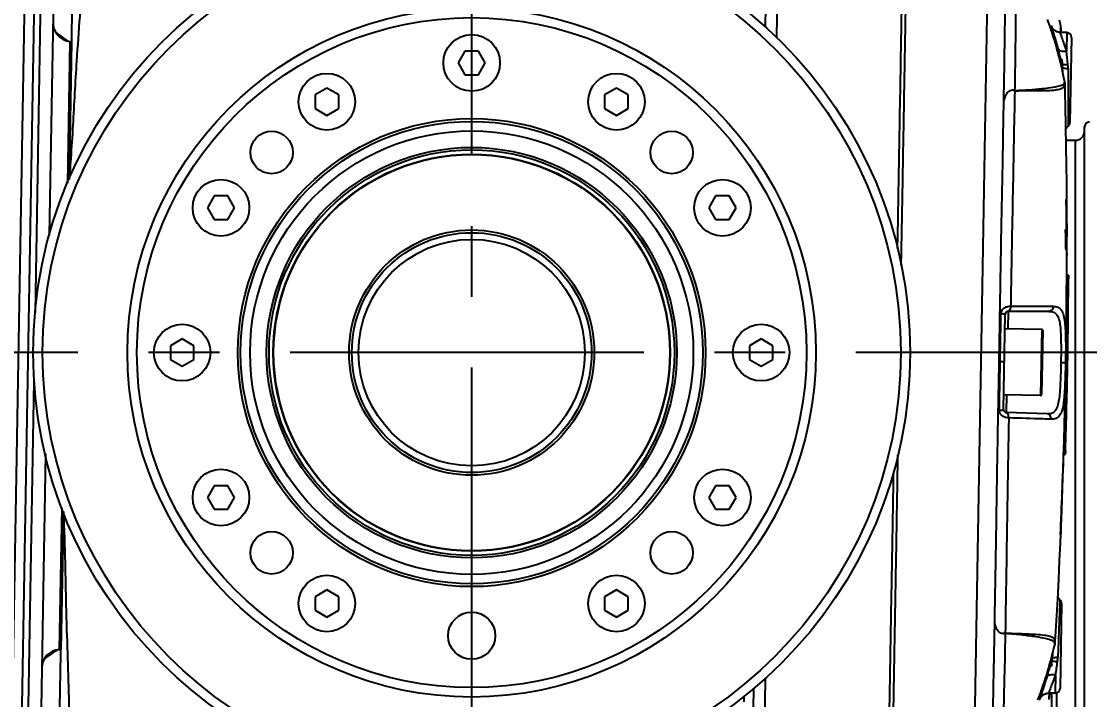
# Model space of a CAD drawing. Header units: millimetres. Extents: x 5828 to 6704, y 123 to 421.
# Drawn here: x 6449.69 to 6455.35, y 273.53 to 277.12 of the extents above; entities that cross this region are included whole.
import ezdxf

# ---------------------------------------------------------------- set-up
doc = ezdxf.new("R2010")
doc.units = ezdxf.units.MM
doc.linetypes.add('CENTER', pattern=[0.6, 0.375, -0.075, 0.075, -0.075])
for name, color, linetype in [('中心线', 7, 'Continuous'), ('外形图', 7, 'Continuous'), ('尺寸标注', 7, 'Continuous')]:
    doc.layers.add(name, color=color, linetype=linetype)
doc.styles.add('微软雅黑', font='msyh.ttc', dxfattribs={"height": 1.5})
doc.dimstyles.new('尺寸标注_1_20比例', dxfattribs={"dimtxt": 1.5, "dimasz": 1.25, "dimexe": 0.5, "dimexo": 0.4, "dimgap": 0.5, "dimtad": 1, "dimdec": 1, "dimlfac": 20, "dimdsep": 46, "dimtxsty": '微软雅黑', "dimcen": 0.09, "dimadec": 0, "dimazin": 0, "dimtp": 0.01, "dimtm": 0.01, "dimtfac": 1, "dimtdec": 1, "dimtofl": 0, "dimtmove": 0, "dimatfit": 3, "dimfxl": 1, "dimtolj": 1, "dimarcsym": 0})

# ---------------------------------------------------------------- blocks, each defined once
blk = doc.blocks.new('*D1094')
at = {"layer": 'Defpoints', "color": 0}
for p in [(6458.0147, 282.1502), (6446.1521, 270.8153), (6458.0147, 270.6863)]:
    blk.add_point(p, dxfattribs=at)
at = {"layer": '尺寸标注', "color": 0, "lineweight": -2}
for p, q in [((6446.1521, 271.2153), (6446.1521, 282.6502)), ((6458.0147, 271.0863), (6458.0147, 282.6502)), ((6447.4021, 282.1502), (6456.7647, 282.1502))]:
    blk.add_line(p, q, dxfattribs=at)
at = {"layer": '尺寸标注', "color": 0}
for points in [[(6447.4021, 282.3585), (6447.4021, 281.9418), (6446.1521, 282.1502)], [(6456.7647, 281.9418), (6456.7647, 282.3585), (6458.0147, 282.1502)]]:
    blk.add_solid(points, dxfattribs=at)
at = {"layer": '尺寸标注', "color": 0, "insert": (6452.2031, 283.4218), "char_height": 1.5, "attachment_point": 5, "style": '微软雅黑'}
blk.add_mtext('\\A1;{\\fAlibaba PuHuiTi 3.0 55 Regular|b0|i0|c134|p18;237.4}', dxfattribs=at)
blk = doc.blocks.new('*D1095')
at = {"layer": 'Defpoints', "color": 0}
for p in [(6458.6099, 287.4405), (6445.5413, 244.9578), (6458.6099, 244.9009)]:
    blk.add_point(p, dxfattribs=at)
at = {"layer": '尺寸标注', "color": 0, "lineweight": -2}
for p, q in [((6445.5413, 245.3578), (6445.5413, 287.9405)), ((6458.6099, 245.3009), (6458.6099, 287.9405)), ((6446.7913, 287.4405), (6457.3599, 287.4405))]:
    blk.add_line(p, q, dxfattribs=at)
at = {"layer": '尺寸标注', "color": 0}
for points in [[(6446.7913, 287.6488), (6446.7913, 287.2322), (6445.5413, 287.4405)], [(6457.3599, 287.2322), (6457.3599, 287.6488), (6458.6099, 287.4405)]]:
    blk.add_solid(points, dxfattribs=at)
at = {"layer": '尺寸标注', "color": 0, "insert": (6451.8537, 288.7121), "char_height": 1.5, "attachment_point": 5, "style": '微软雅黑'}
blk.add_mtext('\\A1;{\\fAlibaba PuHuiTi 3.0 55 Regular|b0|i0|c134|p18;260}', dxfattribs=at)

msp = doc.modelspace()

# ---------------------------------------------------------------- linework, layer by layer
at = {"layer": '中心线', "linetype": 'CENTER', "ltscale": 5}
for p, q in [((6452.0766, 222.4149), (6452.0766, 279.3693)), ((6458.9889, 275.3693), (6445.0104, 275.3693))]:
    msp.add_line(p, q, dxfattribs=at)
at = {"layer": '外形图', "linetype": 'ByBlock'}
for p, q in [((6454.8211, 277.8902), (6454.7832, 275.7222)), ((6449.6861, 273.0637), (6449.768, 277.757)), ((6449.6353, 273.1476), (6449.7144, 277.6749)), ((6449.9424, 276.29), (6449.9636, 277.5065)), ((6449.7633, 275.5815), (6449.7965, 277.4818)), ((6449.8606, 277.3316), (6449.8372, 275.9918)), ((6453.6972, 277.2906), (6453.6928, 277.0403)), ((6453.6339, 277.2012), (6453.632, 277.0974)), ((6455.2004, 277.0879), (6455.1999, 277.1)), ((6455.2004, 277.0876), (6455.2004, 277.0879)), ((6455.2011, 277.0702), (6455.2004, 277.0876)), ((6455.2015, 277.0878), (6455.2015, 277.0883)), ((6455.2015, 277.0876), (6455.2015, 277.0878)), ((6455.2023, 277.066), (6455.2015, 277.0876)), ((6455.2016, 277.083), (6455.2015, 277.0876)), ((6455.2322, 277.0649), (6455.196, 277.0662)), ((6455.2011, 277.0701), (6455.2011, 277.0702)), ((6455.2013, 277.0661), (6455.2011, 277.0701)), ((6455.2022, 277.0701), (6455.2017, 277.0806)), ((6455.2022, 277.0701), (6455.202, 277.0744)), ((6455.2024, 277.066), (6455.2022, 277.0701)), ((6455.2322, 277.0649), (6455.2304, 276.9669)), ((6455.2563, 277.0395), (6455.2484, 276.5887)), ((6449.9464, 277.0176), (6449.9333, 276.2679)), ((6449.9551, 277.0167), (6449.9423, 276.2871)), ((6449.9464, 277.0176), (6449.9551, 277.0167)), ((6452.0406, 276.9668), (6452.0045, 276.9043)), ((6452.1127, 276.9668), (6452.0406, 276.9668)), ((6452.1488, 276.9043), (6452.1127, 276.9668)), ((6455.197, 276.9131), (6455.1916, 276.935)), ((6452.0045, 276.9043), (6452.0406, 276.8418)), ((6452.1127, 276.8418), (6452.1488, 276.9043)), ((6455.2022, 276.8918), (6455.197, 276.9131)), ((6455.207, 276.8712), (6455.2022, 276.8918)), ((6455.2113, 276.8519), (6455.207, 276.8712)), ((6455.2086, 276.8642), (6455.2074, 276.8997)), ((6455.2095, 276.8825), (6455.2085, 276.9075)), ((6455.21, 276.8825), (6455.21, 276.8823)), ((6455.2111, 276.853), (6455.21, 276.8823)), ((6452.0406, 276.8418), (6452.1127, 276.8418)), ((6455.2171, 276.8261), (6455.2113, 276.8519)), ((6455.2203, 276.8111), (6455.2171, 276.8261)), ((6451.3091, 276.7708), (6451.2466, 276.7348)), ((6451.3716, 276.7348), (6451.3091, 276.7708)), ((6452.8441, 276.7708), (6452.7816, 276.7348)), ((6452.9066, 276.7348), (6452.8441, 276.7708)), ((6451.2466, 276.7348), (6451.2466, 276.6626)), ((6451.3716, 276.6626), (6451.3716, 276.7348)), ((6452.7816, 276.7348), (6452.7816, 276.6626)), ((6452.9066, 276.6626), (6452.9066, 276.7348)), ((6451.2466, 276.6626), (6451.3091, 276.6265)), ((6451.3091, 276.6265), (6451.3716, 276.6626)), ((6452.7816, 276.6626), (6452.8441, 276.6265)), ((6452.8441, 276.6265), (6452.9066, 276.6626)), ((6455.2276, 276.5671), (6455.2253, 276.6793)), ((6455.2293, 276.4617), (6455.2276, 276.5671)), ((6455.3266, 269.7193), (6455.3266, 276.5663)), ((6455.2288, 276.4943), (6455.2766, 276.4943)), ((6455.2766, 276.4943), (6455.2766, 270.2443)), ((6455.2306, 276.3623), (6455.2293, 276.4617)), ((6455.2316, 276.268), (6455.2306, 276.3623)), ((6455.2322, 276.1786), (6455.2316, 276.268)), ((6450.7112, 276.1993), (6450.6751, 276.1368)), ((6450.7834, 276.1993), (6450.7112, 276.1993)), ((6450.8195, 276.1368), (6450.7834, 276.1993)), ((6453.3699, 276.1993), (6453.3338, 276.1368)), ((6453.4421, 276.1993), (6453.3699, 276.1993)), ((6453.4782, 276.1368), (6453.4421, 276.1993)), ((6450.6751, 276.1368), (6450.7112, 276.0743)), ((6450.7834, 276.0743), (6450.8195, 276.1368)), ((6453.3338, 276.1368), (6453.3699, 276.0743)), ((6453.4421, 276.0743), (6453.4782, 276.1368)), ((6455.2312, 276.1723), (6455.2293, 276.1722)), ((6455.2327, 276.0538), (6455.2322, 276.1786)), ((6450.7112, 276.0743), (6450.7834, 276.0743)), ((6453.3699, 276.0743), (6453.4421, 276.0743)), ((6455.2327, 276.0538), (6455.2328, 275.982)), ((6455.2309, 276.006), (6455.2258, 276.0056)), ((6455.2322, 275.9973), (6455.226, 275.9969)), ((6455.2328, 275.982), (6455.2263, 275.9816)), ((6455.2323, 275.8973), (6455.2314, 275.8974)), ((6455.2327, 275.8973), (6455.2327, 275.8849)), ((6455.2307, 275.5705), (6455.2327, 275.8839)), ((6455.2327, 275.8839), (6455.2327, 275.8849)), ((6455.2318, 275.731), (6455.2318, 275.7223)), ((6455.2322, 275.7599), (6455.2404, 275.7597)), ((6455.2405, 275.7802), (6455.2323, 275.7803)), ((6455.2405, 275.7802), (6455.2404, 275.7599)), ((6454.7832, 275.7222), (6454.7692, 274.9222)), ((6454.8968, 275.067), (6454.9056, 275.573)), ((6454.9206, 275.5877), (6454.919, 275.4947)), ((6455.1374, 275.5877), (6454.9206, 275.5877)), ((6455.2301, 275.5223), (6455.2307, 275.5705)), ((6455.2294, 275.5223), (6455.2298, 275.5223)), ((6455.0992, 275.4916), (6454.9043, 275.495)), ((6455.0992, 275.4916), (6455.0931, 275.1416)), ((6455.1042, 275.4865), (6455.0982, 275.1466)), ((6455.2292, 275.4527), (6455.2287, 275.4144)), ((6450.5416, 275.4415), (6450.4791, 275.4054)), ((6450.4791, 275.4054), (6450.4791, 275.3332)), ((6450.6041, 275.4054), (6450.5416, 275.4415)), ((6450.6041, 275.3332), (6450.6041, 275.4054)), ((6453.6116, 275.4415), (6453.5491, 275.4054)), ((6453.5491, 275.4054), (6453.5491, 275.3332)), ((6453.6741, 275.4054), (6453.6116, 275.4415)), ((6453.6741, 275.3332), (6453.6741, 275.4054)), ((6455.2286, 275.411), (6455.228, 275.3725)), ((6455.2287, 275.4144), (6455.2286, 275.411)), ((6450.4791, 275.3332), (6450.5416, 275.2972)), ((6450.5416, 275.2972), (6450.6041, 275.3332)), ((6453.5491, 275.3332), (6453.6116, 275.2972)), ((6453.6116, 275.2972), (6453.6741, 275.3332)), ((6455.2274, 275.3343), (6455.228, 275.3722)), ((6455.2279, 275.3616), (6455.2274, 275.3343)), ((6455.2274, 275.3343), (6455.2274, 275.3327)), ((6455.228, 275.3722), (6455.2279, 275.3617)), ((6455.2279, 275.3617), (6455.2279, 275.3616)), ((6455.228, 275.3725), (6455.228, 275.3722)), ((6454.9012, 275.32), (6454.8716, 275.3205)), ((6455.2253, 275.3144), (6455.2008, 275.3148)), ((6455.2253, 275.3144), (6455.227, 275.3143)), ((6455.2266, 275.2891), (6455.226, 275.2576)), ((6455.2268, 275.3014), (6455.2266, 275.2891)), ((6449.7242, 273.3377), (6449.757, 275.218)), ((6455.2248, 275.198), (6455.226, 275.2576)), ((6455.2252, 275.2218), (6455.225, 275.2218)), ((6455.2252, 275.2218), (6455.2251, 275.2155)), ((6455.2242, 275.1995), (6455.2235, 275.1995)), ((6455.2236, 275.2014), (6455.2239, 275.2155)), ((6455.2239, 275.2155), (6455.2246, 275.2155)), ((6455.2244, 275.1754), (6455.224, 275.1589)), ((6455.2246, 275.2155), (6455.2242, 275.2014)), ((6455.2242, 275.2014), (6455.2242, 275.1995)), ((6455.2244, 275.1961), (6455.2249, 275.2155)), ((6455.2247, 275.1911), (6455.2244, 275.1754)), ((6455.2247, 275.1971), (6455.2246, 275.1961)), ((6455.2251, 275.2155), (6455.2247, 275.1971)), ((6455.2248, 275.1961), (6455.2247, 275.1911)), ((6455.2248, 275.198), (6455.2248, 275.1961)), ((6455.2248, 275.1961), (6455.2248, 275.198)), ((6455.0931, 275.1416), (6454.8982, 275.145)), ((6454.9129, 275.1448), (6454.9113, 275.0518)), ((6455.2227, 275.1353), (6455.2217, 275.1352)), ((6455.2226, 275.0974), (6455.2234, 275.1353)), ((6455.2228, 275.1071), (6455.2226, 275.0973)), ((6455.223, 275.1158), (6455.2228, 275.1071)), ((6455.2236, 275.1495), (6455.2232, 275.1353)), ((6455.2232, 275.1353), (6455.2232, 275.1344)), ((6455.2234, 275.1353), (6455.2237, 275.1495)), ((6455.2236, 275.1386), (6455.2235, 275.1353)), ((6455.2238, 275.1494), (6455.2236, 275.1386)), ((6455.224, 275.1589), (6455.2238, 275.1503)), ((6455.2238, 275.1503), (6455.2238, 275.1494)), ((6455.1279, 275.0442), (6454.9113, 275.0518)), ((6455.2178, 274.9076), (6455.2218, 275.0626)), ((6455.2223, 275.1014), (6455.2208, 275.1015)), ((6455.2218, 275.0626), (6455.2226, 275.0974)), ((6454.7692, 274.9222), (6454.7314, 272.7543)), ((6455.2132, 274.7567), (6455.2178, 274.9076)), ((6449.817, 274.8336), (6449.7934, 273.4856)), ((6455.2155, 274.8301), (6455.2236, 274.8299)), ((6455.2166, 274.8724), (6455.2161, 274.8555)), ((6455.2161, 274.851), (6455.2243, 274.8509)), ((6455.2161, 274.8489), (6455.2242, 274.8487)), ((6455.2161, 274.8487), (6455.2242, 274.8485)), ((6455.2242, 274.8484), (6455.2236, 274.8299)), ((6455.2243, 274.8509), (6455.2242, 274.8487)), ((6455.2242, 274.8487), (6455.2242, 274.8485)), ((6455.2242, 274.8486), (6455.2242, 274.8484)), ((6455.2097, 274.6519), (6455.2132, 274.7567)), ((6450.7112, 274.6643), (6450.6751, 274.6018)), ((6450.7834, 274.6643), (6450.7112, 274.6643)), ((6450.8195, 274.6018), (6450.7834, 274.6643)), ((6453.3699, 274.6643), (6453.3338, 274.6018)), ((6453.4421, 274.6643), (6453.3699, 274.6643)), ((6453.4782, 274.6018), (6453.4421, 274.6643)), ((6455.2054, 274.5348), (6455.2097, 274.6519)), ((6450.6751, 274.6018), (6450.7112, 274.5393)), ((6450.7834, 274.5393), (6450.8195, 274.6018)), ((6453.3338, 274.6018), (6453.3699, 274.5393)), ((6453.4421, 274.5393), (6453.4782, 274.6018)), ((6449.9032, 274.5461), (6449.8901, 273.7964)), ((6450.7112, 274.5393), (6450.7834, 274.5393)), ((6453.3699, 274.5393), (6453.4421, 274.5393)), ((6449.8903, 273.3072), (6449.9116, 274.5238)), ((6449.9116, 274.5266), (6449.8989, 273.797)), ((6455.1983, 274.3611), (6455.2054, 274.5348)), ((6455.2006, 274.4226), (6455.1993, 274.4227)), ((6455.1941, 274.2669), (6455.1983, 274.3611)), ((6455.1893, 274.1676), (6455.1941, 274.2669)), ((6455.1839, 274.0623), (6455.1893, 274.1676)), ((6451.3091, 274.1121), (6451.2466, 274.0761)), ((6451.3716, 274.0761), (6451.3091, 274.1121)), ((6452.8441, 274.1121), (6452.7816, 274.0761)), ((6452.9066, 274.0761), (6452.8441, 274.1121)), ((6451.2466, 274.0761), (6451.2466, 274.0039)), ((6451.3716, 274.0039), (6451.3716, 274.0761)), ((6452.7816, 274.0761), (6452.7816, 274.0039)), ((6452.9066, 274.0039), (6452.9066, 274.0761)), ((6455.2039, 274.04), (6455.1961, 273.5892)), ((6451.2466, 274.0039), (6451.3091, 273.9678)), ((6451.3091, 273.9678), (6451.3716, 274.0039)), ((6452.7816, 274.0039), (6452.8441, 273.9678)), ((6452.8441, 273.9678), (6452.9066, 274.0039)), ((6455.1622, 273.7958), (6455.1681, 273.8187)), ((6449.8901, 273.7964), (6449.8989, 273.797)), ((6455.1471, 273.7385), (6455.1526, 273.7591)), ((6455.152, 273.7306), (6455.1545, 273.7661)), ((6455.1526, 273.7591), (6455.1577, 273.7783)), ((6455.1553, 273.7479), (6455.1574, 273.7771)), ((6455.1553, 273.7479), (6455.1553, 273.7477)), ((6455.1577, 273.7783), (6455.1622, 273.7958)), ((6453.6335, 273.6428), (6453.6291, 273.3908)), ((6455.1728, 273.6626), (6455.1711, 273.5646)), ((6453.5708, 273.588), (6453.569, 273.4842)), ((6453.5201, 273.5498), (6453.5196, 273.5189)), ((6455.1711, 273.5646), (6455.1347, 273.5646)), ((6455.1376, 273.5307), (6455.1385, 273.5421)), ((6455.1385, 273.5421), (6455.1386, 273.5431)), ((6455.1386, 273.5431), (6455.139, 273.5497)), ((6455.139, 273.5497), (6455.1395, 273.5563)), ((6455.1395, 273.5563), (6455.1398, 273.5594)), ((6455.1396, 273.543), (6455.1412, 273.5646)), ((6455.1396, 273.5428), (6455.1396, 273.543)), ((6455.1398, 273.5594), (6455.1399, 273.5607)), ((6455.1399, 273.5607), (6455.1401, 273.5645)), ((6455.1401, 273.5496), (6455.1409, 273.5594)), ((6455.1406, 273.5562), (6455.1409, 273.5594)), ((6455.1516, 273.5646), (6455.1516, 270.2693)), ((6455.1766, 273.5653), (6455.1766, 270.2443))]:
    msp.add_line(p, q, dxfattribs=at)
for points in [[(6455.1916, 276.935), (6455.1888, 276.9461), (6455.1859, 276.9573), (6455.1829, 276.9686), (6455.1798, 276.98), (6455.1765, 276.9916), (6455.1732, 277.0034), (6455.1697, 277.0154), (6455.166, 277.0277), (6455.1622, 277.0402), (6455.1582, 277.0529), (6455.154, 277.0659), (6455.1496, 277.0791), (6455.145, 277.0925), (6455.1401, 277.1062), (6455.135, 277.12), (6455.1297, 277.1339)], [(6455.1959, 277.0662), (6455.1929, 277.0664), (6455.189, 277.0669), (6455.1853, 277.0677), (6455.1819, 277.0687), (6455.1787, 277.0699), (6455.1757, 277.0713), (6455.1729, 277.0727), (6455.1704, 277.0743), (6455.168, 277.076), (6455.1658, 277.0777), (6455.1638, 277.0794), (6455.1621, 277.0811), (6455.1605, 277.0828), (6455.1592, 277.0844), (6455.158, 277.0858), (6455.1571, 277.0872), (6455.1562, 277.0884), (6455.1555, 277.0895), (6455.1549, 277.0905), (6455.1545, 277.0913), (6455.1541, 277.092), (6455.1538, 277.0925), (6455.1536, 277.093), (6455.1535, 277.0933), (6455.1534, 277.0934), (6455.1534, 277.0935)], [(6455.1999, 277.0999), (6455.1988, 277.1055), (6455.1986, 277.1064), (6455.1984, 277.1073), (6455.1982, 277.1084), (6455.1936, 277.1301)], [(6455.2015, 277.0883), (6455.2014, 277.0889), (6455.2014, 277.0894), (6455.2013, 277.09), (6455.2013, 277.0906), (6455.2013, 277.0911), (6455.2012, 277.0916), (6455.2012, 277.0921), (6455.2011, 277.0927), (6455.201, 277.0933), (6455.2009, 277.094), (6455.2008, 277.095), (6455.2006, 277.0961), (6455.2004, 277.0974), (6455.2001, 277.0989), (6455.1999, 277.0999)], [(6455.2227, 276.7917), (6455.2225, 276.7949), (6455.2216, 276.8042), (6455.2203, 276.8111)], [(6455.2253, 276.6793), (6455.224, 276.7382), (6455.2227, 276.7917)], [(6455.1711, 273.838), (6455.1743, 273.8914), (6455.1777, 273.9503), (6455.1839, 274.0623)], [(6455.1681, 273.8187), (6455.1695, 273.8254), (6455.1708, 273.8347), (6455.1711, 273.838)], [(6455.0785, 273.5287), (6455.0836, 273.5419), (6455.0887, 273.555), (6455.0936, 273.5681), (6455.0983, 273.5812), (6455.1029, 273.5942), (6455.1073, 273.6071), (6455.1115, 273.6198), (6455.1157, 273.6325), (6455.1197, 273.645), (6455.1236, 273.6574), (6455.1273, 273.6697), (6455.1309, 273.6818), (6455.1344, 273.6937), (6455.1378, 273.7053), (6455.141, 273.7167), (6455.1471, 273.7385)], [(6455.0913, 273.5388), (6455.0913, 273.5389), (6455.0914, 273.5391), (6455.0916, 273.5393), (6455.0918, 273.5397), (6455.0921, 273.5403), (6455.0925, 273.5409), (6455.093, 273.5418), (6455.0936, 273.5427), (6455.0943, 273.5437), (6455.0951, 273.5449), (6455.0961, 273.5461), (6455.0973, 273.5475), (6455.0987, 273.5491), (6455.1003, 273.5507), (6455.1022, 273.5524), (6455.1042, 273.5541), (6455.1064, 273.5557), (6455.1089, 273.5573), (6455.1115, 273.5588), (6455.1143, 273.5602), (6455.1174, 273.5615), (6455.1206, 273.5625), (6455.1241, 273.5634), (6455.1278, 273.5641), (6455.1317, 273.5645), (6455.1347, 273.5646)], [(6455.1376, 273.5307), (6455.1379, 273.5317), (6455.1382, 273.5333), (6455.1385, 273.5345), (6455.1387, 273.5356), (6455.1388, 273.5365), (6455.1389, 273.5372), (6455.139, 273.5378), (6455.1391, 273.5383), (6455.1392, 273.5388), (6455.1392, 273.5393), (6455.1393, 273.5399), (6455.1394, 273.5405), (6455.1394, 273.5411), (6455.1395, 273.5417), (6455.1396, 273.5423), (6455.1396, 273.5428)]]:
    msp.add_lwpolyline(points, dxfattribs=at)
for centre, radius in [((6452.0766, 275.3693), 2.325), ((6452.0766, 275.3693), 2.275), ((6452.0766, 275.3693), 1.825), ((6452.0766, 275.3693), 1.825), ((6452.0766, 275.3693), 1.775), ((6452.0766, 276.9043), 0.15), ((6451.3091, 276.6987), 0.15), ((6452.8441, 276.6987), 0.15), ((6452.0766, 275.3693), 1.24), ((6452.0766, 275.3693), 1.225), ((6452.0766, 275.3693), 1.175), ((6451.016, 276.43), 0.1125), ((6453.1373, 276.43), 0.1125), ((6452.0766, 275.3693), 1.0875), ((6452.0766, 275.3693), 1.0745), ((6452.0766, 275.3693), 1.052), ((6452.0766, 275.3693), 1.05), ((6450.7473, 276.1368), 0.15), ((6453.406, 276.1368), 0.15), ((6452.0766, 275.3693), 0.65), ((6452.0766, 275.3693), 0.6354), ((6452.0766, 275.3693), 0.6), ((6450.5416, 275.3693), 0.15), ((6453.6116, 275.3693), 0.15), ((6450.7473, 274.6018), 0.15), ((6453.406, 274.6018), 0.15), ((6451.016, 274.3087), 0.1125), ((6453.1373, 274.3087), 0.1125), ((6451.3091, 274.04), 0.15), ((6452.8441, 274.04), 0.15), ((6452.0766, 273.8693), 0.125)]:
    msp.add_circle(centre, radius, dxfattribs=at)
for centre, radius, start, end in [((6449.9568, 277.117), 0.1, 179, 264), ((6454.9374, 277.0086), 0.2322, 21.3325, 21.4578), ((6454.9111, 276.9984), 0.2604, 21.136, 21.3311), ((6455.2313, 277.04), 0.025, 359, 88), ((6450.0454, 275.4935), 5.3501, 15.2385, 16.1651), ((6455.1369, 276.9047), 0.0722, 2.2516, 15.2205), ((6441.9693, 275.5561), 13.3359, 5.77315, 6.0726), ((6455.1318, 276.8793), 0.0782, 2.3141, 15.0789), ((6454.9876, 276.8729), 0.2513, 0.1868, 5.6333), ((6455.1825, 276.8029), 0.0387, 10.6287, 12.1376), ((6455.2234, 276.5892), 0.025, 309.5822, 359), ((6455.3516, 276.5663), 0.025, 86.8309, 180), ((6455.2712, 276.5314), 0.05, 129.5822, 150.3588), ((6455.2766, 276.5443), 0.05, 270, 0), ((6431.9321, 275.8598), 23.2992, 0.3597, 0.79021), ((6426.3574, 275.9236), 28.8749, 0.14612, 0.49346), ((6439.0676, 275.6816), 16.1615, 0.84999, 1.20473), ((6419.049, 275.9735), 36.1838, 359.87934, 0.01354), ((6426.342, 275.8315), 28.8895, 359.8006, 0.14772), ((6421.592, 275.9164), 33.6403, 359.68412, 359.96735), ((6426.9847, 275.8073), 28.2557, 359.00003, 359.90359), ((6454.9206, 275.5727), 0.015, 90, 179), ((6434.0973, 275.6819), 21.1327, 359.00332, 359.56712), ((6421.8318, 275.8998), 33.4003, 358.99562, 359.35233), ((6427.9171, 275.7928), 27.314, 358.99635, 359.43255), ((6455.0992, 275.4866), 0.005, 359, 89), ((6426.9846, 275.8073), 28.2559, 358.06022, 358.99997), ((6434.1652, 275.6832), 21.0649, 358.72786, 358.99673), ((6427.8889, 275.7899), 27.3422, 358.8093, 359.0033), ((6423.0717, 275.8747), 32.1602, 358.88799, 359.00156), ((6447.6691, 275.3635), 7.5572, 358.37756, 358.73098), ((6436.2177, 275.6115), 19.0115, 358.60725, 358.7478), ((6455.0932, 275.1466), 0.005, 269, 359), ((6447.0157, 275.3435), 8.2101, 358.30997, 358.54044), ((6454.9118, 275.0668), 0.015, 179, 268), ((6422.5204, 275.8741), 32.7111, 357.42721, 358.21559), ((6420.0846, 275.9025), 35.1471, 357.58678, 358.29291), ((6454.6062, 274.8998), 0.6111, 355.8433, 357.4301), ((6455.2287, 274.0965), 0.05, 207.6412, 228.4178), ((6455.1789, 274.0404), 0.025, 359, 48.4178), ((6455.1325, 273.8277), 0.0367, 345.8257, 348.7134), ((6449.8971, 273.6967), 0.1, 94, 179), ((6455.0773, 273.7536), 0.0782, 342.9209, 355.6381), ((6454.9334, 273.765), 0.2512, 352.3666, 357.8127), ((6450.3104, 275.2306), 5.0687, 341.8092, 342.7872), ((6455.0815, 273.728), 0.0722, 342.7795, 355.7486), ((6444.8189, 275.1388), 10.4586, 351.8862, 352.26803), ((6455.1711, 273.5896), 0.025, 270, 359), ((6454.8785, 273.6312), 0.2321, 336.5415, 336.668), ((6454.8525, 273.6424), 0.2604, 336.6694, 336.8641)]:
    msp.add_arc(centre, radius, start, end, dxfattribs=at)
for points, knots in [([(6454.3346, 275.921), (6454.3367, 276.0342), (6454.3408, 276.2525), (6454.3461, 276.5649), (6454.351, 276.8446), (6454.3547, 277.0538), (6454.3572, 277.1994), (6454.3588, 277.2905), (6454.3601, 277.3686), (6454.3611, 277.4253), (6454.3618, 277.4638), (6454.3622, 277.4875), (6454.3625, 277.5075), (6454.3628, 277.524), (6454.3632, 277.5354), (6454.363, 277.5427), (6454.3629, 277.5469), (6454.3635, 277.5506), (6454.3656, 277.554), (6454.3696, 277.5567), (6454.3729, 277.5582), (6454.3749, 277.559)], [0, 0, 0, 0, 0.20667, 0.398339, 0.569983, 0.717054, 0.780128, 0.835661, 0.883283, 0.922677, 0.939205, 0.953576, 0.965769, 0.975792, 0.983595, 0.986613, 0.989106, 0.99124, 0.993388, 0.996169, 1, 1, 1, 1]), ([(6454.3542, 275.8321), (6454.3564, 275.9571), (6454.361, 276.1979), (6454.366, 276.492), (6454.3698, 276.7108), (6454.3724, 276.8595), (6454.3748, 276.9962), (6454.377, 277.1198), (6454.3788, 277.2294), (6454.3805, 277.324), (6454.3817, 277.3932), (6454.3826, 277.4405), (6454.3831, 277.4699), (6454.3835, 277.495), (6454.3838, 277.5158), (6454.3843, 277.5325), (6454.3844, 277.5446), (6454.3838, 277.5553), (6454.3948, 277.5627), (6454.4116, 277.5671), (6454.426, 277.5699), (6454.4345, 277.5712)], [0, 0, 0, 0, 0.211211, 0.406901, 0.496996, 0.580973, 0.65816, 0.727961, 0.789818, 0.84326, 0.887854, 0.906724, 0.923258, 0.937413, 0.949174, 0.958544, 0.965403, 0.970041, 0.975411, 0.985431, 1, 1, 1, 1]), ([(6454.9056, 277.5317), (6454.9053, 277.5124), (6454.9064, 277.4709), (6454.9059, 277.3981), (6454.9055, 277.2575), (6454.902, 277.0842), (6454.8996, 276.8805), (6454.8972, 276.764), (6454.8965, 276.7024)], [0, 0, 0, 0, 0.069771, 0.150386, 0.263094, 0.578487, 0.777205, 1, 1, 1, 1]), ([(6454.9557, 277.4988), (6454.9558, 277.4934), (6454.9568, 277.477), (6454.9588, 277.4415), (6454.9605, 277.384), (6454.9615, 277.3024), (6454.9613, 277.1971), (6454.9595, 277.0693), (6454.9584, 276.9204), (6454.9565, 276.8144), (6454.9555, 276.7582)], [0, 0, 0, 0, 0.021846, 0.066662, 0.144095, 0.254491, 0.397217, 0.570555, 0.772396, 1, 1, 1, 1]), ([(6449.9464, 276.3009), (6449.9476, 276.31), (6449.948, 276.3427), (6449.9556, 276.4336), (6449.9666, 276.6287), (6449.9844, 276.9599), (6450.0074, 277.2322), (6450.0116, 277.392)], [0, 0, 0, 0, 0.025249, 0.089429, 0.250541, 0.561344, 1, 1, 1, 1]), ([(6455.1502, 277.1005), (6455.1501, 277.1005), (6455.1502, 277.0994), (6455.1504, 277.0983), (6455.1511, 277.0956), (6455.1524, 277.0904), (6455.155, 277.0813), (6455.1589, 277.0679), (6455.1639, 277.051), (6455.1699, 277.0308), (6455.1767, 277.0078), (6455.1815, 276.9915), (6455.184, 276.983)], [0, 0, 0, 0, 0.004264, 0.016784, 0.037762, 0.067189, 0.150857, 0.26627, 0.41141, 0.583897, 0.78105, 1, 1, 1, 1]), ([(6455.1535, 277.0936), (6455.1531, 277.0946), (6455.1524, 277.0963), (6455.1514, 277.0986), (6455.1508, 277.0997), (6455.1504, 277.1005), (6455.1502, 277.1005)], [0, 0, 0, 0, 0.425512, 0.733885, 0.924797, 1, 1, 1, 1]), ([(6449.9399, 277.0184), (6449.9333, 277.0226), (6449.9082, 277.039), (6449.8843, 277.0571), (6449.8676, 277.0716)], [0, 0, 0, 0, 0.261813, 1, 1, 1, 1]), ([(6455.196, 277.0662), (6455.1959, 277.0662), (6455.1958, 277.066), (6455.1959, 277.0659), (6455.1959, 277.0658)], [0, 0, 0, 0, 0.3053, 1, 1, 1, 1]), ([(6455.1959, 277.0658), (6455.196, 277.0648), (6455.1969, 277.0617), (6455.1988, 277.0558), (6455.2019, 277.0469), (6455.2079, 277.0299), (6455.2177, 277.003), (6455.2259, 276.9799), (6455.2304, 276.9669)], [0, 0, 0, 0, 0.029886, 0.090289, 0.180133, 0.297724, 0.607418, 1, 1, 1, 1]), ([(6455.184, 276.983), (6455.185, 276.9797), (6455.1896, 276.9733), (6455.2007, 276.9677), (6455.2149, 276.9653), (6455.2251, 276.966), (6455.2304, 276.9669)], [0, 0, 0, 0, 0.193791, 0.422, 0.694044, 1, 1, 1, 1]), ([(6455.2074, 276.8997), (6455.2077, 276.8985), (6455.2111, 276.8965), (6455.2213, 276.8955), (6455.2307, 276.8965), (6455.2376, 276.8976)], [0, 0, 0, 0, 0.118736, 0.325192, 1, 1, 1, 1]), ([(6455.21, 276.8823), (6455.21, 276.8811), (6455.2128, 276.8785), (6455.2225, 276.8753), (6455.2318, 276.8742), (6455.2388, 276.8737)], [0, 0, 0, 0, 0.114896, 0.319856, 1, 1, 1, 1]), ([(6455.2388, 276.8737), (6455.239, 276.8369), (6455.2392, 276.7826), (6455.2393, 276.7125), (6455.2394, 276.6661), (6455.2394, 276.6274), (6455.2393, 276.6008), (6455.2394, 276.5848), (6455.2393, 276.5771), (6455.2395, 276.5725), (6455.2393, 276.5704), (6455.2393, 276.5699)], [0, 0, 0, 0, 0.363601, 0.536539, 0.691741, 0.821375, 0.918919, 0.954055, 0.979473, 0.994852, 1, 1, 1, 1]), ([(6454.9555, 276.7582), (6454.9867, 276.7593), (6455.0423, 276.7622), (6455.1139, 276.7691), (6455.1636, 276.7766), (6455.194, 276.7828), (6455.2109, 276.7886), (6455.2192, 276.7958), (6455.2214, 276.8033), (6455.2209, 276.8079), (6455.2205, 276.8101)], [0, 0, 0, 0, 0.331616, 0.59068, 0.763333, 0.864994, 0.920128, 0.952006, 0.976284, 1, 1, 1, 1]), ([(6454.956, 276.7573), (6454.954, 276.7583), (6454.9496, 276.7591), (6454.9413, 276.7594), (6454.9277, 276.7566), (6454.9128, 276.7436), (6454.9033, 276.7234), (6454.8988, 276.7095), (6454.8965, 276.7025)], [0, 0, 0, 0, 0.072485, 0.14195, 0.274299, 0.518614, 0.758168, 1, 1, 1, 1]), ([(6454.956, 276.7573), (6454.9522, 276.5794), (6454.9473, 276.3024), (6454.9395, 275.9218), (6454.9362, 275.7191), (6454.9345, 275.6156)], [0, 0, 0, 0, 0.467304, 0.728071, 1, 1, 1, 1]), ([(6454.956, 276.7573), (6454.9854, 276.7573), (6455.0387, 276.7575), (6455.1083, 276.7575), (6455.1584, 276.7593), (6455.1902, 276.7643), (6455.2084, 276.7709), (6455.2181, 276.778), (6455.2222, 276.7851), (6455.2227, 276.7896), (6455.2227, 276.7917)], [0, 0, 0, 0, 0.315554, 0.571068, 0.745867, 0.852403, 0.914524, 0.951904, 0.977838, 1, 1, 1, 1]), ([(6454.8965, 276.7024), (6454.8943, 276.5992), (6454.8914, 276.3827), (6454.884, 276.0459), (6454.8776, 275.6885), (6454.8739, 275.4443), (6454.8716, 275.3205)], [0, 0, 0, 0, 0.224057, 0.470026, 0.731251, 1, 1, 1, 1]), ([(6455.2255, 276.0214), (6455.2261, 276.0201), (6455.2285, 276.0152), (6455.2301, 276.01), (6455.2309, 276.006)], [0, 0, 0, 0, 0.261164, 1, 1, 1, 1]), ([(6454.8832, 275.5763), (6454.8833, 275.5824), (6454.8871, 275.5947), (6454.9004, 275.6079), (6454.9171, 275.6148), (6454.9288, 275.616), (6454.9345, 275.6156)], [0, 0, 0, 0, 0.25719, 0.512092, 0.76099, 1, 1, 1, 1]), ([(6454.9345, 275.6156), (6454.9345, 275.6121), (6454.9338, 275.6053), (6454.9308, 275.5952), (6454.9249, 275.5877), (6454.9206, 275.5877)], [0, 0, 0, 0, 0.317628, 0.608642, 1, 1, 1, 1]), ([(6454.9345, 275.6156), (6454.9568, 275.6155), (6455.0317, 275.6154), (6455.1067, 275.6152), (6455.1593, 275.6146)], [0, 0, 0, 0, 0.297157, 1, 1, 1, 1]), ([(6455.1593, 275.6146), (6455.1598, 275.608), (6455.1562, 275.5945), (6455.1434, 275.5877), (6455.1374, 275.5877)], [0, 0, 0, 0, 0.523288, 1, 1, 1, 1]), ([(6455.1593, 275.6146), (6455.168, 275.6145), (6455.1851, 275.6122), (6455.2059, 275.5943), (6455.2165, 275.5658), (6455.2222, 275.5291), (6455.225, 275.4838), (6455.2265, 275.4113), (6455.226, 275.354), (6455.2253, 275.3144)], [0, 0, 0, 0, 0.078127, 0.149296, 0.234797, 0.34612, 0.483744, 0.643122, 1, 1, 1, 1]), ([(6454.8787, 275.3204), (6454.8798, 275.3844), (6454.8813, 275.4697), (6454.8828, 275.555), (6454.8832, 275.5763)], [0, 0, 0, 0, 0.75075, 1, 1, 1, 1]), ([(6454.8832, 275.5763), (6454.8861, 275.5762), (6454.8914, 275.5759), (6454.8987, 275.5752), (6454.9026, 275.5744), (6454.9056, 275.5736), (6454.9056, 275.573)], [0, 0, 0, 0, 0.383083, 0.701346, 0.913946, 1, 1, 1, 1]), ([(6455.1374, 275.5877), (6455.1457, 275.5877), (6455.1621, 275.5858), (6455.1821, 275.5693), (6455.1922, 275.5427), (6455.1976, 275.5089), (6455.2003, 275.4676), (6455.2018, 275.402), (6455.2014, 275.3504), (6455.2008, 275.3148)], [0, 0, 0, 0, 0.081759, 0.155432, 0.242789, 0.355068, 0.492212, 0.649659, 1, 1, 1, 1]), ([(6454.8716, 275.3205), (6454.8695, 275.1967), (6454.8648, 274.9526), (6454.8587, 274.5952), (6454.8543, 274.2583), (6454.8496, 274.0418), (6454.8483, 273.9386)], [0, 0, 0, 0, 0.268749, 0.529973, 0.775943, 1, 1, 1, 1]), ([(6454.8743, 275.0645), (6454.8747, 275.0858), (6454.8761, 275.1711), (6454.8776, 275.2564), (6454.8787, 275.3204)], [0, 0, 0, 0, 0.24925, 1, 1, 1, 1]), ([(6455.2008, 275.3148), (6455.2001, 275.2792), (6455.1988, 275.2276), (6455.195, 275.1621), (6455.1908, 275.1209), (6455.1843, 275.0873), (6455.1732, 275.0611), (6455.1526, 275.0453), (6455.1362, 275.0439), (6455.1279, 275.0442)], [0, 0, 0, 0, 0.350342, 0.507789, 0.644932, 0.757211, 0.84457, 0.918239, 1, 1, 1, 1]), ([(6455.2253, 275.3144), (6455.2246, 275.2748), (6455.2231, 275.2175), (6455.2191, 275.145), (6455.2147, 275.0998), (6455.2078, 275.0634), (6455.1962, 275.0353), (6455.1748, 275.0181), (6455.1576, 275.0164), (6455.1489, 275.0166)], [0, 0, 0, 0, 0.356884, 0.516258, 0.653886, 0.765202, 0.850703, 0.921873, 1, 1, 1, 1]), ([(6455.2207, 275.0949), (6455.2208, 275.1022), (6455.2217, 275.1377), (6455.2228, 275.1732), (6455.2236, 275.2014)], [0, 0, 0, 0, 0.20449, 1, 1, 1, 1]), ([(6455.2242, 275.1995), (6455.224, 275.1913), (6455.2237, 275.1792), (6455.2233, 275.1638), (6455.223, 275.154), (6455.2228, 275.146), (6455.2227, 275.1407), (6455.2227, 275.1379), (6455.2226, 275.1364), (6455.2228, 275.1359), (6455.2226, 275.1353), (6455.2227, 275.1353)], [0, 0, 0, 0, 0.386521, 0.564028, 0.719294, 0.845649, 0.934794, 0.96389, 0.984153, 0.996081, 1, 1, 1, 1]), ([(6455.2237, 275.1495), (6455.2238, 275.1532), (6455.2242, 275.1688), (6455.2245, 275.1843), (6455.2248, 275.1961)], [0, 0, 0, 0, 0.242497, 1, 1, 1, 1]), ([(6455.2227, 275.1353), (6455.2229, 275.1353), (6455.2225, 275.1369), (6455.2231, 275.1388), (6455.2229, 275.1437), (6455.2232, 275.1472), (6455.2232, 275.1495)], [0, 0, 0, 0, 0.050903, 0.216011, 0.522158, 1, 1, 1, 1]), ([(6454.9242, 275.0234), (6454.9185, 275.0233), (6454.9068, 275.0248), (6454.8904, 275.0324), (6454.8775, 275.046), (6454.8742, 275.0584), (6454.8743, 275.0645)], [0, 0, 0, 0, 0.23902, 0.487912, 0.742811, 1, 1, 1, 1]), ([(6454.8743, 275.0645), (6454.8772, 275.0645), (6454.8825, 275.0646), (6454.8898, 275.065), (6454.8937, 275.0657), (6454.8968, 275.0664), (6454.8968, 275.067)], [0, 0, 0, 0, 0.383089, 0.701355, 0.913952, 1, 1, 1, 1]), ([(6454.9242, 275.0236), (6454.9241, 275.0303), (6454.9227, 275.0403), (6454.9154, 275.0517), (6454.9113, 275.0518)], [0, 0, 0, 0, 0.616441, 1, 1, 1, 1]), ([(6455.2205, 275.0626), (6455.2204, 275.0626), (6455.2205, 275.0634), (6455.2203, 275.0644), (6455.2203, 275.0666), (6455.2203, 275.0697), (6455.2203, 275.074), (6455.2204, 275.0825), (6455.2206, 275.0897), (6455.2207, 275.0949)], [0, 0, 0, 0, 0.011915, 0.047962, 0.111596, 0.20695, 0.338536, 0.511562, 1, 1, 1, 1]), ([(6455.2223, 275.1014), (6455.2221, 275.0954), (6455.2219, 275.0872), (6455.2215, 275.0772), (6455.2213, 275.0717), (6455.221, 275.0678), (6455.2209, 275.0649), (6455.2206, 275.0637), (6455.2207, 275.0626), (6455.2205, 275.0626)], [0, 0, 0, 0, 0.462478, 0.636705, 0.775406, 0.878428, 0.947749, 0.987016, 1, 1, 1, 1]), ([(6454.9242, 275.0235), (6454.9223, 274.92), (6454.9185, 274.7173), (6454.913, 274.3367), (6454.9083, 274.0596), (6454.9058, 273.8817)], [0, 0, 0, 0, 0.271929, 0.532696, 1, 1, 1, 1]), ([(6455.1489, 275.0166), (6455.1346, 275.017), (6455.0597, 275.0189), (6454.9848, 275.0214), (6454.9242, 275.0235)], [0, 0, 0, 0, 0.19082, 1, 1, 1, 1]), ([(6455.1489, 275.0166), (6455.1495, 275.0232), (6455.1465, 275.0368), (6455.1339, 275.044), (6455.1279, 275.0442)], [0, 0, 0, 0, 0.523316, 1, 1, 1, 1]), ([(6454.3563, 273.0865), (6454.3478, 273.0881), (6454.3334, 273.0914), (6454.3169, 273.0964), (6454.3061, 273.1041), (6454.3071, 273.1149), (6454.3074, 273.1269), (6454.3074, 273.1436), (6454.3079, 273.1644), (6454.3084, 273.1896), (6454.3089, 273.2189), (6454.3097, 273.2662), (6454.3109, 273.3354), (6454.3125, 273.4301), (6454.3145, 273.5396), (6454.3166, 273.6632), (6454.319, 273.7999), (6454.3216, 273.9486), (6454.3254, 274.1674), (6454.3307, 274.4616), (6454.3345, 274.7024), (6454.3366, 274.8274)], [0, 0, 0, 0, 0.01457, 0.02459, 0.029963, 0.034601, 0.041459, 0.05083, 0.062591, 0.076746, 0.09328, 0.11215, 0.156744, 0.210186, 0.272043, 0.341844, 0.419031, 0.503007, 0.593102, 0.78879, 1, 1, 1, 1]), ([(6454.2971, 273.1008), (6454.2951, 273.1016), (6454.2919, 273.1032), (6454.288, 273.1061), (6454.2859, 273.1096), (6454.2856, 273.1133), (6454.2858, 273.1175), (6454.2862, 273.1248), (6454.2863, 273.1429), (6454.287, 273.1763), (6454.2879, 273.227), (6454.289, 273.2916), (6454.2903, 273.3697), (6454.2919, 273.4608), (6454.2937, 273.5643), (6454.2957, 273.6795), (6454.2988, 273.8541), (6454.303, 274.0954), (6454.3086, 274.4077), (6454.3121, 274.626), (6454.314, 274.7393)], [0, 0, 0, 0, 0.003818, 0.006608, 0.00876, 0.010884, 0.013385, 0.016409, 0.024197, 0.046419, 0.077319, 0.116713, 0.164336, 0.219869, 0.282945, 0.35315, 0.430016, 0.601662, 0.793335, 1, 1, 1, 1]), ([(6449.9423, 273.42), (6449.9436, 273.5798), (6449.9302, 273.8527), (6449.9239, 274.1844), (6449.9197, 274.3797), (6449.9153, 274.4709), (6449.916, 274.5035), (6449.9152, 274.5127)], [0, 0, 0, 0, 0.438657, 0.749461, 0.910573, 0.974753, 1, 1, 1, 1]), ([(6455.1955, 274.0591), (6455.1954, 274.0586), (6455.1955, 274.0565), (6455.1952, 274.0519), (6455.195, 274.0442), (6455.1944, 274.0282), (6455.1936, 274.0016), (6455.1922, 273.9629), (6455.1905, 273.9166), (6455.188, 273.8466), (6455.1859, 273.7923), (6455.1844, 273.7555)], [0, 0, 0, 0, 0.005149, 0.020528, 0.045945, 0.081082, 0.178626, 0.308261, 0.463463, 0.6364, 1, 1, 1, 1]), ([(6454.8483, 273.9386), (6454.8469, 273.877), (6454.8452, 273.7605), (6454.8405, 273.5569), (6454.8379, 273.3836), (6454.8334, 273.243), (6454.8313, 273.1703), (6454.8288, 273.1288), (6454.8284, 273.1095)], [0, 0, 0, 0, 0.222795, 0.421513, 0.736906, 0.849614, 0.930229, 1, 1, 1, 1]), ([(6454.9053, 273.8808), (6454.9032, 273.8808), (6454.899, 273.88), (6454.8907, 273.8802), (6454.8773, 273.8835), (6454.8631, 273.8971), (6454.8543, 273.9175), (6454.8504, 273.9315), (6454.8483, 273.9386)], [0, 0, 0, 0, 0.070251, 0.139846, 0.272313, 0.517097, 0.757394, 1, 1, 1, 1]), ([(6454.9053, 273.8808), (6454.9043, 273.8246), (6454.9025, 273.7186), (6454.8984, 273.5698), (6454.8957, 273.442), (6454.8923, 273.3367), (6454.8884, 273.2552), (6454.8848, 273.1978), (6454.8814, 273.1624), (6454.8799, 273.146), (6454.8796, 273.1406)], [0, 0, 0, 0, 0.227611, 0.429449, 0.602786, 0.74551, 0.855907, 0.933339, 0.978166, 1, 1, 1, 1]), ([(6455.1685, 273.8205), (6455.1689, 273.8227), (6455.1694, 273.8272), (6455.167, 273.8347), (6455.1586, 273.8419), (6455.1415, 273.8483), (6455.111, 273.8554), (6455.0616, 273.8647), (6454.9908, 273.8739), (6454.936, 273.8786), (6454.9053, 273.8808)], [0, 0, 0, 0, 0.023347, 0.04763, 0.080311, 0.137089, 0.240623, 0.41419, 0.672013, 1, 1, 1, 1]), ([(6455.1711, 273.838), (6455.1712, 273.8401), (6455.1709, 273.8446), (6455.167, 273.8519), (6455.1576, 273.8593), (6455.1396, 273.8665), (6455.108, 273.8726), (6455.058, 273.8762), (6454.9885, 273.8787), (6454.9352, 273.8807), (6454.9058, 273.8817)], [0, 0, 0, 0, 0.022162, 0.048096, 0.085469, 0.147581, 0.254108, 0.428903, 0.684426, 1, 1, 1, 1]), ([(6449.8836, 273.7958), (6449.8769, 273.7918), (6449.8513, 273.7763), (6449.8267, 273.759), (6449.8096, 273.7452)], [0, 0, 0, 0, 0.261813, 1, 1, 1, 1]), ([(6455.1553, 273.7479), (6455.1554, 273.7491), (6455.1582, 273.7517), (6455.168, 273.7544), (6455.1774, 273.7553), (6455.1844, 273.7555)], [0, 0, 0, 0, 0.114895, 0.319855, 1, 1, 1, 1]), ([(6455.152, 273.7306), (6455.1525, 273.7318), (6455.1559, 273.7337), (6455.1661, 273.7343), (6455.1755, 273.733), (6455.1824, 273.7317)], [0, 0, 0, 0, 0.1187, 0.325156, 1, 1, 1, 1]), ([(6455.1257, 273.6482), (6455.123, 273.6397), (6455.1176, 273.6236), (6455.11, 273.6009), (6455.1033, 273.581), (6455.0977, 273.5642), (6455.0933, 273.5509), (6455.0904, 273.542), (6455.0889, 273.5368), (6455.0882, 273.5342), (6455.088, 273.533), (6455.0878, 273.532), (6455.0879, 273.5319)], [0, 0, 0, 0, 0.218937, 0.416106, 0.588593, 0.733725, 0.849146, 0.932813, 0.962235, 0.983212, 0.995735, 1, 1, 1, 1]), ([(6455.1257, 273.6482), (6455.1269, 273.6514), (6455.1317, 273.6577), (6455.143, 273.6629), (6455.1573, 273.6648), (6455.1675, 273.6637), (6455.1728, 273.6626)], [0, 0, 0, 0, 0.193802, 0.422011, 0.69405, 1, 1, 1, 1]), ([(6455.1728, 273.6626), (6455.1678, 273.6499), (6455.1588, 273.6271), (6455.1481, 273.6005), (6455.1415, 273.5837), (6455.138, 273.575), (6455.136, 273.569), (6455.1349, 273.566), (6455.1348, 273.565)], [0, 0, 0, 0, 0.392587, 0.702283, 0.819874, 0.909718, 0.970117, 1, 1, 1, 1]), ([(6455.0879, 273.5319), (6455.0881, 273.5319), (6455.0885, 273.5327), (6455.0892, 273.5338), (6455.0902, 273.5361), (6455.091, 273.5378), (6455.0914, 273.5388)], [0, 0, 0, 0, 0.075221, 0.266135, 0.574501, 1, 1, 1, 1]), ([(6455.1348, 273.565), (6455.1348, 273.5649), (6455.1347, 273.5648), (6455.1348, 273.5646), (6455.1348, 273.5646)], [0, 0, 0, 0, 0.69469, 1, 1, 1, 1])]:
    msp.add_open_spline(points, degree=3, knots=knots, dxfattribs=at)
for points in [[(6455.2292, 276.1811), (6455.2301, 276.1782), (6455.2308, 276.1753), (6455.2312, 276.1723)], [(6455.2322, 275.9973), (6455.2327, 275.9926), (6455.2328, 275.9879), (6455.2328, 275.9832)], [(6455.2314, 275.906), (6455.2305, 275.9112), (6455.2292, 275.9164), (6455.2273, 275.9213)], [(6455.2327, 275.8849), (6455.2327, 275.8891), (6455.2326, 275.8932), (6455.2323, 275.8973)], [(6455.2318, 275.7223), (6455.2317, 275.7252), (6455.2315, 275.7281), (6455.2313, 275.731)], [(6455.2006, 274.4226), (6455.2001, 274.417), (6455.1994, 274.4113), (6455.1985, 274.4057)]]:
    msp.add_open_spline(points, degree=3, dxfattribs=at)

# ---------------------------------------------------------------- dimensions: what is measured, and where the dimension line sits
at = {"layer": '尺寸标注'}
for base, p1, p2, text, picture, middle in [((6458.6099, 287.4405), (6445.5413, 244.9578), (6458.6099, 244.9009), '{\\fAlibaba PuHuiTi 3.0 55 Regular|b0|i0|c134|p18;260}', '*D1095', (6451.8537, 287.4405)), ((6458.0147, 282.1502), (6446.1521, 270.8153), (6458.0147, 270.6863), '{\\fAlibaba PuHuiTi 3.0 55 Regular|b0|i0|c134|p18;237.4}', '*D1094', (6452.2031, 282.1502))]:
    dim = msp.add_linear_dim(base=base, p1=p1, p2=p2, text=text, dimstyle='尺寸标注_1_20比例', dxfattribs=at)
    dim.commit()
    dim.dimension.update_dxf_attribs({"geometry": picture, "text_midpoint": middle, "dimtype": 160})

doc.saveas('drawing.dxf')
